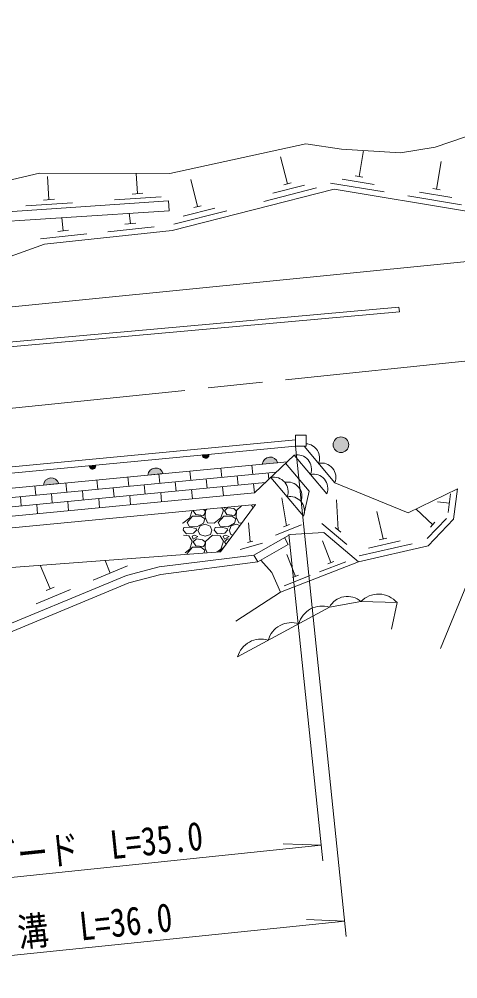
# Model space of a CAD drawing. Units: millimetres, scale not verified. Extents: x 40000 to 680000, y 20000 to 380000.
# Drawn here: x 310054 to 338241, y 263150 to 324852 of the extents above; entities that cross this region are included whole.
import ezdxf
from ezdxf.enums import TextEntityAlignment as Align

# ---------------------------------------------------------------- set-up
doc = ezdxf.new("R2010")
doc.units = ezdxf.units.MM
doc.header["$LTSCALE"] = 1000
doc.linetypes.add('CHAIN', pattern=[18.5, 12, -1.5, 3.5, -1.5])
for name, color, linetype, lineweight in [('M-BGD', 7, 'Continuous', 13), ('M-BMK', 2, 'CHAIN', 13), ('M-STR-HTXT', 7, 'Continuous', 13)]:
    doc.layers.add(name, color=color, linetype=linetype, lineweight=lineweight)
doc.styles.add('ＭＳ ゴシック', font='')
doc.styles.get('ＭＳ ゴシック').set_extended_font_data('MS Gothic')

msp = doc.modelspace()

# ---------------------------------------------------------------- hatches: boundary and pattern name
at = {"layer": 'M-BGD'}
for points in [[(330231, 297489, -0.41421), (330731, 297989, -0.41421), (331231, 297489, -1)], [(322238, 296869, -0.4608), (322060, 296616, -0.4608), (321838, 296831)], [(314967, 296176, -0.4608), (314789, 295923, -0.4608), (314567, 296137)], [(325677, 296243, -0.82183), (326663, 296337)], [(318321, 295541, -0.82183), (319307, 295635)], [(311607, 294901, -0.82183), (312593, 294995)]]:
    msp.add_hatch(color=256, dxfattribs=at).paths.add_polyline_path(points)

# ---------------------------------------------------------------- linework, layer by layer
for p, q in [((327290, 314266), (326846, 316011)), ((331897, 314741), (332172, 316403)), ((336871, 313916), (337165, 315692)), ((311967, 313248), (311865, 314744)), ((317661, 313636), (317572, 314932)), ((331655, 314781), (332138, 314701)), ((321518, 312798), (321075, 314543)), ((326361, 313658), (328396, 314176)), ((327052, 314206), (327527, 314326)), ((330052, 314317), (333505, 313744)), ((330802, 314558), (332874, 314214)), ((317311, 313612), (318010, 313659)), ((325771, 313137), (329163, 314000)), ((335026, 313492), (338479, 312919)), ((335776, 313733), (337848, 313389)), ((336629, 313956), (337112, 313876)), ((310490, 312847), (313484, 313050)), ((311617, 313224), (312316, 313272)), ((316184, 313234), (319177, 313438)), ((321281, 312738), (321756, 312859)), ((317200, 311705), (317128, 312372)), ((320000, 311669), (323392, 312532)), ((320589, 312190), (322625, 312708)), ((312877, 311239), (312786, 312088)), ((316852, 311667), (317548, 311742)), ((311424, 310720), (314407, 311042)), ((312529, 311202), (313225, 311276)), ((315747, 311186), (318730, 311507)), ((334457, 306335), (334484, 306036)), ((292545, 294438), (327805, 297802)), ((322238, 296869), (321838, 296831)), ((327727, 296828), (325176, 294387)), ((327727, 296828), (329827, 294340)), ((291528, 292985), (327275, 296395)), ((314967, 296176), (314567, 296137)), ((325062, 295582), (325005, 296179)), ((325677, 296243), (326663, 296337)), ((327178, 296303), (328693, 294508)), ((306093, 293772), (326575, 295726)), ((318321, 295541), (319307, 295635)), ((319090, 295012), (319033, 295609)), ((321080, 295202), (321024, 295799)), ((323071, 295392), (323014, 295989)), ((326097, 295268), (326058, 295677)), ((306323, 293191), (325876, 295057)), ((311607, 294901), (312593, 294995)), ((313117, 294442), (313060, 295039)), ((315108, 294632), (315051, 295229)), ((317099, 294822), (317042, 295419)), ((320142, 294510), (320085, 295107)), ((322133, 294699), (322076, 295297)), ((324124, 294889), (324067, 295487)), ((325176, 294387), (325119, 294984)), ((326222, 295388), (328323, 292900)), ((305769, 292536), (325176, 294387)), ((311126, 294252), (311069, 294849)), ((312178, 293750), (312121, 294347)), ((314169, 293940), (314112, 294537)), ((316160, 294130), (316103, 294727)), ((318151, 294320), (318094, 294917)), ((319204, 293817), (319147, 294415)), ((321194, 294007), (321137, 294604)), ((323185, 294197), (323128, 294794)), ((328323, 292900), (328693, 294508)), ((337628, 293133), (337782, 294323)), ((310187, 293560), (310130, 294157)), ((313231, 293247), (313174, 293845)), ((315222, 293437), (315165, 294035)), ((317213, 293627), (317156, 294225)), ((327239, 292284), (326932, 294070)), ((330545, 292018), (330440, 293943)), ((337705, 293728), (336932, 293828)), ((306501, 291852), (325244, 293640)), ((311240, 293057), (311183, 293655)), ((321020, 292780), (321171, 293252)), ((321260, 293260), (321240, 293240)), ((321240, 293240), (321400, 293000)), ((321900, 292940), (322000, 293120)), ((322000, 293240), (321907, 293322)), ((322020, 293260), (322000, 292840)), ((322000, 293120), (322000, 293240)), ((322109, 293341), (322020, 293260)), ((323020, 292780), (323180, 293280)), ((323180, 293280), (323086, 293434)), ((323229, 293448), (323240, 293420)), ((323240, 293420), (323297, 293454)), ((323440, 293440), (323240, 293240)), ((323240, 293240), (323400, 293000)), ((323840, 293380), (323440, 293440)), ((324000, 293240), (323840, 293380)), ((323900, 292940), (324000, 293120)), ((324020, 293260), (324000, 292840)), ((324000, 293120), (324000, 293240)), ((324342, 293554), (324020, 293260)), ((325088, 293430), (324976, 293615)), ((325196, 293636), (325160, 293620)), ((325160, 293620), (325184, 293560)), ((333436, 291436), (333031, 293190)), ((336628, 292350), (335574, 293356)), ((320580, 292440), (321020, 292780)), ((320840, 292500), (321200, 292900)), ((320980, 292260), (320840, 292500)), ((321200, 292900), (321720, 292900)), ((321400, 293000), (321900, 292940)), ((321720, 292900), (321980, 292720)), ((321980, 292720), (321900, 292440)), ((322000, 292840), (322160, 292460)), ((322580, 292440), (323020, 292780)), ((322840, 292500), (323200, 292900)), ((322980, 292260), (322840, 292500)), ((323200, 292900), (323720, 292900)), ((323400, 293000), (323900, 292940)), ((323720, 292900), (323980, 292720)), ((323980, 292720), (323900, 292440)), ((324000, 292840), (324160, 292460)), ((324895, 291252), (324797, 292475)), ((336267, 291451), (337510, 292753)), ((336483, 292198), (336773, 292502)), ((320542, 292442), (320580, 292440)), ((320583, 292008), (320640, 292160)), ((320800, 291760), (320584, 291995)), ((321020, 292200), (320640, 292160)), ((321480, 292220), (320980, 292260)), ((321420, 292100), (321020, 292200)), ((321440, 292000), (321260, 291800)), ((321440, 292000), (321420, 292100)), ((321900, 292440), (321480, 292220)), ((321540, 292000), (321660, 291720)), ((321560, 292000), (321680, 292280)), ((321680, 292280), (322000, 292380)), ((322000, 292380), (322320, 292260)), ((322160, 292460), (322580, 292440)), ((322320, 292260), (322440, 292000)), ((322340, 291720), (322440, 292000)), ((322580, 292000), (322640, 292160)), ((322800, 291760), (322580, 292000)), ((323020, 292200), (322640, 292160)), ((323480, 292220), (322980, 292260)), ((323420, 292100), (323020, 292200)), ((323440, 292000), (323260, 291800)), ((323440, 292000), (323420, 292100)), ((323900, 292440), (323480, 292220)), ((323540, 292000), (323660, 291720)), ((323560, 292000), (323680, 292280)), ((323680, 292280), (324000, 292380)), ((324000, 292380), (324243, 292289)), ((324160, 292460), (324363, 292450)), ((326515, 291672), (328186, 292340)), ((327044, 292206), (327434, 292362)), ((329510, 292418), (331118, 291067)), ((330358, 292176), (330733, 291861)), ((320960, 291640), (320615, 291669)), ((321260, 291800), (320800, 291760)), ((321180, 291280), (320960, 291640)), ((321020, 290780), (321180, 291280)), ((321300, 291680), (321160, 291620)), ((321160, 291620), (321240, 291420)), ((321240, 291420), (321540, 291600)), ((321440, 291440), (321240, 291240)), ((321240, 291240), (321400, 291000)), ((321540, 291600), (321300, 291680)), ((321840, 291380), (321440, 291440)), ((321660, 291720), (322000, 291620)), ((322000, 291240), (321840, 291380)), ((322000, 291620), (322340, 291720)), ((322020, 291260), (322000, 290840)), ((322000, 291120), (322000, 291240)), ((322480, 291680), (322020, 291260)), ((322960, 291640), (322480, 291680)), ((323260, 291800), (322800, 291760)), ((323180, 291280), (322960, 291640)), ((323020, 290780), (323180, 291280)), ((323300, 291680), (323160, 291620)), ((323160, 291620), (323240, 291420)), ((323240, 291420), (323540, 291600)), ((323440, 291440), (323240, 291240)), ((323240, 291240), (323347, 291079)), ((323540, 291600), (323300, 291680)), ((323597, 291416), (323440, 291440)), ((323660, 291720), (323793, 291681)), ((324726, 291204), (325063, 291300)), ((327347, 291083), (327096, 291516)), ((330089, 289915), (329544, 291313)), ((332494, 290849), (334540, 291321)), ((333197, 291381), (333674, 291491)), ((320722, 290550), (321020, 290780)), ((320840, 290500), (321200, 290900)), ((321200, 290900), (321720, 290900)), ((321400, 291000), (321900, 290940)), ((321720, 290900), (321980, 290720)), ((321900, 290940), (322000, 291120)), ((321980, 290720), (321923, 290520)), ((322000, 290840), (322128, 290536)), ((322765, 290583), (323020, 290780)), ((322925, 290595), (323200, 290900)), ((323200, 290900), (323215, 290900)), ((324256, 290757), (325698, 291169)), ((331892, 290340), (335303, 291128)), ((315907, 289240), (315572, 290049)), ((320874, 290442), (320840, 290500)), ((325142, 290386), (325392, 289953)), ((327806, 289026), (327262, 290423)), ((312042, 288220), (311410, 289740)), ((314799, 288780), (317016, 289701)), ((329359, 289309), (331036, 289963)), ((329893, 289839), (330284, 289992)), ((327077, 288419), (328754, 289073)), ((327611, 288949), (328002, 289102)), ((311141, 287261), (313357, 288181)), ((311783, 288112), (312300, 288327))]:
    msp.add_line(p, q, dxfattribs=at)
for points in [[(290259, 304260), (298612, 305257), (374978, 312862), (375662, 317972), (376207, 324852)], [(340145, 318080), (338674, 317256), (336796, 316615), (334566, 316262), (330774, 316485), (328472, 316847), (319735, 314928), (311350, 314944), (303389, 313077), (299819, 312877), (290144, 314971), (288004, 314931), (286545, 314657), (284648, 313879), (281304, 311771), (279211, 311482), (273056, 310079), (256680, 304279), (255439, 304128), (251878, 303142), (247833, 301560), (245273, 300123), (244406, 299493)], [(225439, 293754), (264411, 300235), (280945, 303270), (286179, 305466), (297326, 305852), (300390, 306343), (311687, 310387), (319893, 311270), (330286, 313914), (338790, 312503), (339930, 310588), (341308, 309509)], [(227553, 291779), (289813, 302325), (334457, 306335)], [(227603, 291484), (289851, 302027), (334484, 306036)], [(337131, 284392), (338988, 288941), (343312, 298106)], [(68028, 270110), (90748, 274053), (92391, 274235), (145958, 275387), (149885, 275459), (170357, 276002), (204567, 281615), (207480, 282095), (218594, 283577), (238596, 285946), (287915, 294358), (292197, 294003), (327805, 297400)], [(328364, 297400), (330346, 295051), (335061, 293106), (338217, 294647), (337967, 292710), (336331, 290996), (331870, 289966), (326849, 288009), (323978, 286140)], [(325244, 293640), (322992, 290600), (308390, 289515), (306668, 287581), (303701, 290087)], [(307520, 285172), (316942, 289085), (319058, 289640), (325142, 290386), (327462, 291727)], [(327462, 291727), (329631, 291846), (331870, 289966)], [(307559, 284647), (317102, 288610), (319152, 289147), (325392, 289953), (327347, 291083)], [(325577, 290060), (326298, 289284), (326849, 288009)], [(333984, 285634), (334339, 287339), (332015, 287403), (329989, 287041), (324094, 283855)]]:
    msp.add_lwpolyline(points, dxfattribs=at)
for points in [[(319641, 313169), (319685, 312538), (306422, 311673), (291372, 308080), (285577, 307613), (280316, 305425), (275345, 304567), (268728, 304566), (267272, 306334), (281932, 309865), (285772, 311417), (305842, 312229)], [(327805, 297400), (328505, 297400), (328505, 298100), (327805, 298100)]]:
    msp.add_lwpolyline(points, close=True, dxfattribs=at)
msp.add_circle((330731, 297489), 500, dxfattribs=at)
for centre, radius, start, end in [((328432, 296631), 927, 338.77342, 85.47905), ((322041, 296819), 203, 176.48799, 14.41137), ((327912, 295920), 927, 338.77342, 101.54902), ((314770, 296125), 203, 176.48799, 14.41137), ((326179, 296193), 505, 16.62058, 174.27878), ((329482, 295387), 927, 338.77342, 101.54902), ((318823, 295491), 505, 16.62058, 174.27878), ((328963, 294675), 927, 338.77342, 101.54902), ((312109, 294850), 505, 16.62058, 174.27878), ((326408, 294480), 927, 338.77342, 101.54902), ((327302, 294169), 927, 338.77342, 101.54902), ((327458, 293235), 927, 338.77342, 101.54902), ((331143, 286432), 1305, 48.10921, 152.17814), ((333148, 286312), 1573, 40.76982, 136.07872), ((329516, 285567), 1548, 72.19181, 164.57635), ((327551, 284506), 1548, 72.19181, 164.57635), ((325586, 283444), 1548, 72.19181, 164.57635)]:
    msp.add_arc(centre, radius, start, end, dxfattribs=at)
at = {"layer": 'M-BMK'}
msp.add_lwpolyline([(103167, 278527), (146225, 280290), (207640, 285787), (290369, 297840), (394429, 308637)], dxfattribs=at)
at = {"layer": 'M-STR-HTXT'}
for p, q in [((327805, 297400), (331076, 265870)), ((327388, 291723), (329565, 270740)), ((294649, 268123), (329462, 271735)), ((329462, 271735), (327009, 271824)), ((295165, 263150), (330973, 266865)), ((330973, 266865), (328520, 266954))]:
    msp.add_line(p, q, dxfattribs=at)

# ---------------------------------------------------------------- texts
at = {"layer": 'M-STR-HTXT', "style": 'ＭＳ ゴシック', "width": 0.8}
for s, p in [('ストンガード\u3000L=35.0', (312061, 269878)), ('側\u3000溝\u3000L=36.0', (313074, 264956))]:
    msp.add_text(s, height=1833, rotation=5.923, dxfattribs=at).set_placement(p, align=Align.BOTTOM_CENTER)

doc.saveas('drawing.dxf')
